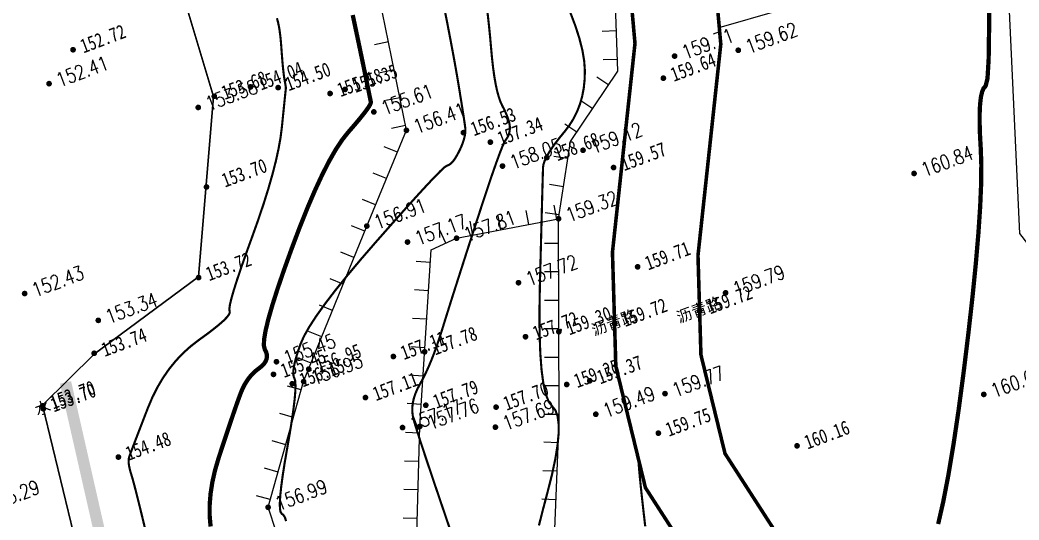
# Model space of a CAD drawing. Header units: millimetres. Extents: x -1471591 to 944464, y -468930 to 547002.
# Drawn here: x 470449 to 540609, y 81848 to 116945 of the extents above; entities that cross this region are included whole.
import ezdxf
from ezdxf.enums import TextEntityAlignment as Align

# ---------------------------------------------------------------- set-up
doc = ezdxf.new("R2010")
doc.units = ezdxf.units.MM
doc.header["$LTSCALE"] = 10
for name, color, linetype in [('00-wcf水库清淤线', 5, 'Continuous'), ('DGX', 252, 'Continuous'), ('DLSS', 252, 'Continuous'), ('DMTZ', 252, 'Continuous'), ('GCD', 252, 'Continuous'), ('SXSS', 8, 'Continuous'), ('ZBTZ', 252, 'Continuous')]:
    doc.layers.add(name, color=color, linetype=linetype)
doc.styles.get("Standard").update_dxf_attribs({"font": 'simplex.shx', "width": 0.8, "bigfont": 'hztxt.shx'})
doc.styles.add('宋体', font='', dxfattribs={"height": 1.25, "bigfont": 'hztxt.shx'})
doc.styles.get('宋体').set_extended_font_data('SimSun')
doc.linetypes.add('1161', pattern='A,0,[149,AAA.SHX,S=0.15,R=0,X=0,Y=0],-1.6', length=1.6)

# ---------------------------------------------------------------- blocks, each defined once
blk = doc.blocks.new('GC200')
at = {"layer": 'GCD', "const_width": 0.2, "flags": 128}
blk.add_lwpolyline([(-0.1, 0, 1), (0.1, 0, 1)], format="xyb", close=True, dxfattribs=at)
blk = doc.blocks.new('地形')
at = {"color": 0}
for p, q in [((72.27, 93.398, 152.25), (69.864, 57.151, 152.25)), ((69.864, 57.151, 152.25), (64.428, 45.669, 152.25)), ((64.428, 45.669, 152.25), (55.696, 43.163, 152.25)), ((55.696, 43.163, 152.25), (51.017, 41.078, 152.25)), ((51.017, 41.078, 152.25), (48.335, 18.783, 152.25))]:
    blk.add_line(p, q, dxfattribs=at)
at = {"color": 0, "linetype": 'Continuous', "flags": 128}
for points, const_width in [([(74.767, 22.797), (74.799, 23.836), (74.834, 24.985), (74.869, 26.132), (74.902, 27.167), (74.934, 28.088), (74.965, 28.897), (74.995, 29.592), (75.023, 30.173), (75.05, 30.642), (75.075, 30.998), (75.117, 31.293), (75.195, 31.583), (75.307, 31.867), (75.454, 32.145), (75.636, 32.417), (75.854, 32.683), (76.106, 32.942), (76.394, 33.196), (76.704, 33.463), (77.025, 33.762), (77.358, 34.094), (77.701, 34.457), (78.055, 34.853), (78.421, 35.281), (78.797, 35.741), (79.184, 36.234), (79.605, 36.778), (80.084, 37.393), (80.621, 38.079), (81.216, 38.836), (81.869, 39.663), (82.579, 40.562), (83.347, 41.531), (84.173, 42.572), (84.981, 43.584), (85.694, 44.469), (86.314, 45.227), (86.84, 45.857), (87.271, 46.36), (87.609, 46.736), (87.853, 46.985), (88.002, 47.106), (88.101, 47.168), (88.193, 47.238), (88.278, 47.317), (88.355, 47.404), (88.425, 47.499), (88.488, 47.603), (88.544, 47.715), (88.592, 47.835), (88.632, 47.969), (88.661, 48.123), (88.681, 48.297), (88.69, 48.49), (88.689, 48.703), (88.677, 48.936), (88.656, 49.188), (88.625, 49.459), (88.603, 49.769), (88.613, 50.136), (88.653, 50.56), (88.724, 51.041), (88.826, 51.579), (88.959, 52.174), (89.122, 52.826), (89.316, 53.536), (89.526, 54.295), (89.737, 55.098), (89.949, 55.945)], 0.15), ([(75.957, 60.744), (75.935, 60.491), (75.895, 60.209), (75.835, 59.895), (75.757, 59.552), (75.661, 59.177), (75.545, 58.772), (75.427, 58.37), (75.321, 58.001), (75.227, 57.668), (75.145, 57.369), (75.077, 57.104), (75.02, 56.874), (74.976, 56.679), (74.944, 56.518), (74.92, 56.383), (74.899, 56.265), (74.88, 56.165), (74.864, 56.082), (74.85, 56.017), (74.84, 55.969), (74.832, 55.938), (74.826, 55.925), (74.804, 55.882), (74.743, 55.762), (74.645, 55.566), (74.509, 55.293), (74.336, 54.943), (74.125, 54.517), (73.876, 54.014), (73.59, 53.435), (73.25, 52.793), (72.843, 52.106), (72.367, 51.371), (71.823, 50.59), (71.211, 49.763), (70.531, 48.888), (69.783, 47.968), (68.966, 47), (68.17, 46.065), (67.482, 45.242), (66.903, 44.53), (66.433, 43.93), (66.071, 43.442), (65.818, 43.065), (65.674, 42.8), (65.638, 42.647), (65.611, 42.544), (65.494, 42.429), (65.287, 42.304), (64.989, 42.167), (64.601, 42.019), (64.123, 41.86), (63.554, 41.689), (62.895, 41.508), (62.2, 41.293), (61.525, 41.026), (60.869, 40.705), (60.233, 40.33), (59.616, 39.902), (59.018, 39.42), (58.44, 38.885), (57.882, 38.296), (57.363, 37.714), (56.906, 37.199), (56.509, 36.752), (56.173, 36.372), (55.898, 36.059), (55.685, 35.814), (55.532, 35.636), (55.44, 35.525), (55.381, 35.439), (55.329, 35.334), (55.284, 35.211), (55.245, 35.069), (55.213, 34.909), (55.187, 34.73), (55.167, 34.532), (55.154, 34.316), (55.134, 34.015), (55.092, 33.563), (55.028, 32.96), (54.942, 32.205), (54.835, 31.299), (54.706, 30.242)], 0.15), ([(81.021, 59.089), (80.901, 58.288), (80.79, 57.549), (80.687, 56.871), (80.593, 56.254), (80.508, 55.699), (80.432, 55.206), (80.364, 54.774), (80.305, 54.393), (80.251, 54.055), (80.205, 53.76), (80.165, 53.506), (80.131, 53.295), (80.105, 53.127), (80.085, 53), (80.071, 52.916), (80.027, 52.839), (79.915, 52.732), (79.735, 52.596), (79.487, 52.432), (79.172, 52.238), (78.789, 52.015), (78.338, 51.763), (77.819, 51.482), (77.232, 51.125), (76.578, 50.646), (75.856, 50.045), (75.067, 49.321), (74.209, 48.475), (73.284, 47.506), (72.292, 46.415), (71.231, 45.201), (70.208, 43.993), (69.326, 42.919), (68.586, 41.977), (67.988, 41.169), (67.532, 40.494), (67.217, 39.953), (67.044, 39.545), (67.013, 39.27), (67.034, 39.07), (67.02, 38.888), (66.969, 38.724), (66.882, 38.578), (66.758, 38.449), (66.599, 38.339), (66.403, 38.246), (66.171, 38.17), (65.925, 38.094), (65.685, 37.999), (65.453, 37.885), (65.227, 37.752), (65.008, 37.601), (64.796, 37.43), (64.591, 37.24), (64.392, 37.031), (64.174, 36.781), (63.908, 36.469), (63.595, 36.094), (63.234, 35.656), (62.825, 35.156), (62.37, 34.594), (61.866, 33.969), (61.316, 33.281), (60.775, 32.562), (60.303, 31.842), (59.898, 31.122), (59.561, 30.402), (59.292, 29.681), (59.091, 28.96)], 0.3), ([(64.189, 27.455), (64.203, 27.654), (64.19, 27.819), (64.152, 27.951), (64.087, 28.05), (64.05, 28.187), (64.094, 28.434), (64.219, 28.791), (64.425, 29.259), (64.713, 29.837), (65.081, 30.526), (65.531, 31.325), (66.062, 32.234), (66.597, 33.147), (67.057, 33.956), (67.442, 34.661), (67.752, 35.262), (67.988, 35.76), (68.149, 36.154), (68.235, 36.444), (68.247, 36.63), (68.244, 36.781), (68.287, 36.965), (68.376, 37.181), (68.51, 37.43), (68.69, 37.711), (68.915, 38.025), (69.186, 38.372), (69.503, 38.751), (69.918, 39.174), (70.482, 39.649), (71.196, 40.178), (72.059, 40.76), (73.073, 41.396), (74.236, 42.084), (75.549, 42.826), (77.012, 43.622), (78.458, 44.392), (79.724, 45.058), (80.807, 45.619), (81.71, 46.077), (82.43, 46.43), (82.969, 46.679), (83.327, 46.824), (83.503, 46.865), (83.591, 46.861), (83.685, 46.872), (83.785, 46.899), (83.89, 46.94), (84.002, 46.996), (84.119, 47.067), (84.242, 47.153), (84.371, 47.253), (84.499, 47.361), (84.621, 47.469), (84.737, 47.576), (84.846, 47.682), (84.949, 47.788), (85.045, 47.894), (85.135, 47.999), (85.219, 48.103), (85.296, 48.206), (85.365, 48.305), (85.427, 48.401), (85.482, 48.494), (85.53, 48.583), (85.57, 48.669), (85.603, 48.752), (85.629, 48.832), (85.658, 48.947), (85.701, 49.136), (85.758, 49.399), (85.829, 49.735), (85.913, 50.145), (86.012, 50.629), (86.124, 51.187), (86.25, 51.819), (86.386, 52.522), (86.531, 53.297), (86.682, 54.141), (86.842, 55.056), (87.009, 56.041), (87.184, 57.096)], 0.15), ([(80.713, 20.95), (81.371, 21.899), (82.108, 22.939), (82.824, 23.974), (83.422, 24.911), (83.901, 25.749), (84.261, 26.488), (84.503, 27.129), (84.627, 27.67), (84.631, 28.113), (84.518, 28.457), (84.4, 28.844), (84.392, 29.413), (84.495, 30.165), (84.708, 31.099), (85.032, 32.217), (85.466, 33.518), (86.01, 35.001), (86.664, 36.667), (87.334, 38.326), (87.924, 39.786), (88.435, 41.049), (88.865, 42.113), (89.216, 42.979), (89.487, 43.647), (89.679, 44.117), (89.79, 44.388), (89.889, 44.567), (90.04, 44.76), (90.245, 44.966), (90.503, 45.185), (90.814, 45.418), (91.179, 45.664), (91.596, 45.923), (92.067, 46.196), (92.547, 46.496), (92.992, 46.836), (93.401, 47.217), (93.776, 47.638), (94.116, 48.1), (94.42, 48.602), (94.69, 49.145), (94.925, 49.728), (95.117, 50.379), (95.26, 51.126), (95.354, 51.967), (95.398, 52.904), (95.393, 53.935)], 0.15), ([(88.883, 22.789), (88.836, 22.679), (88.76, 22.44), (88.654, 22.07), (88.519, 21.571), (88.354, 20.941), (88.159, 20.182), (87.935, 19.293), (87.682, 18.273)], 0.15)]:
    blk.add_lwpolyline(points, dxfattribs=dict(at, const_width=const_width))
at = {"layer": 'DGX', "color": 252, "linetype": 'Continuous', "flags": 128}
for points, const_width in [([(123.63, 45.481), (122.569, 42.602), (121.762, 40.537), (121.207, 39.285), (120.906, 38.847), (120.723, 38.757), (120.527, 38.549), (120.315, 38.225), (120.089, 37.782), (119.848, 37.223), (119.593, 36.546), (119.323, 35.751), (119.039, 34.839), (118.681, 33.769), (118.19, 32.498), (117.567, 31.026), (116.811, 29.354), (115.923, 27.482), (114.903, 25.41), (113.75, 23.137), (112.465, 20.664), (111.165, 18.228), (109.969, 16.065), (108.878, 14.176), (107.89, 12.56), (107.007, 11.218)], 0.3), ([(94.363, 41.27), (94.334, 41.229), (94.308, 41.189), (94.285, 41.15), (94.264, 41.111), (94.246, 41.074), (94.232, 41.037), (94.22, 41.001), (94.21, 40.966)], 0.15)]:
    blk.add_lwpolyline(points, dxfattribs=dict(at, const_width=const_width))
at = {"layer": 'DLSS', "linetype": 'Continuous', "lineweight": 25, "const_width": 0.25, "flags": 128}
for points in [[(138.712, -31.144), (121.8, -23.358), (112.043, -18.687), (102.939, -12.93), (94.742, -1.379), (91.595, 7.291), (88.646, 20.805), (89.685, 29.517), (92.271, 37.105), (98.887, 50.274), (100.051, 54.5), (99.955, 58.597), (98.945, 62.071), (95.367, 70.886), (93.812, 78.492), (94.498, 86.515), (98.221, 100.4), (102.43, 112.22), (105.505, 119.504), (110.784, 124.829)], [(140.041, -25.154), (124.348, -17.929), (114.95, -13.43), (107.144, -8.494), (100.102, 1.43), (97.368, 8.961), (94.72, 21.097), (95.565, 28.18), (97.814, 34.781), (104.511, 48.111), (106.067, 53.758), (105.932, 59.52), (104.617, 64.042), (101.131, 72.629), (99.861, 78.844), (100.428, 85.475), (103.951, 98.615), (108.021, 110.046), (110.579, 116.105), (114.607, 120.168)]]:
    blk.add_lwpolyline(points, dxfattribs=at)
at = {"layer": 'DLSS', "linetype": 'Continuous', "const_width": 0.125, "flags": 128}
for points in [[(138.712, -31.144), (121.8, -23.358), (112.043, -18.687), (102.939, -12.93), (94.742, -1.379), (91.595, 7.291), (88.646, 20.805), (89.685, 29.517), (92.271, 37.105), (98.887, 50.274), (100.051, 54.5), (99.955, 58.597), (98.945, 62.071), (95.367, 70.886), (93.812, 78.492), (94.498, 86.515), (98.221, 100.4), (102.43, 112.22), (105.505, 119.504), (110.784, 124.829)], [(140.041, -25.154), (124.348, -17.929), (114.95, -13.43), (107.144, -8.494), (100.102, 1.43), (97.368, 8.961), (94.72, 21.097), (95.565, 28.18), (97.814, 34.781), (104.511, 48.111), (106.067, 53.758), (105.932, 59.52), (104.617, 64.042), (101.131, 72.629), (99.861, 78.844), (100.428, 85.475), (103.951, 98.615), (108.021, 110.046), (110.579, 116.105), (114.607, 120.168)]]:
    blk.add_lwpolyline(points, dxfattribs=at)
at = {"layer": 'DMTZ', "linetype": 'Continuous', "flags": 128}
for points in [[(71.977, 1.508), (69.829, 3.906), (64.86, 15.116), (63.041, 21.329), (63.345, 28.806), (68.776, 36.196), (76.755, 44.869), (81.715, 50.186), (83.525, 61.632), (83.747, 66.697), (81.663, 77.821), (83.215, 92.713), (86.019, 110.073), (90.231, 120.422), (92.78, 128.781), (93.141, 138.352), (96.53, 147.051), (96.022, 156.51)], [(96.853, -15.507), (90.639, -7.71), (90.189, 1.03), (83.538, 11.328), (79.626, 15.463), (84.601, 27.307), (89.545, 40.627), (92.243, 45.42), (97.082, 48.858), (99.401, 55.852), (97.372, 63.712), (93.623, 66.838), (90.829, 74.052), (91.135, 82.515), (92.206, 88.953), (96.506, 100.673), (102.862, 121.403), (105.531, 127.17)]]:
    blk.add_lwpolyline(points, dxfattribs=at)
at = {"layer": 'DMTZ', "linetype": 'Continuous', "elevation": 152.25, "flags": 128}
for points in [[(82.705, 56.442), (81.717, 56.599)], [(82.392, 54.467), (81.405, 54.623)], [(82.08, 52.492), (81.092, 52.648)], [(97.975, 51.55), (97.026, 51.865)], [(81.768, 50.516), (80.78, 50.672)], [(97.346, 49.652), (96.396, 49.966)], [(80.579, 48.968), (79.848, 49.65)], [(96.134, 48.184), (95.555, 48.999)], [(79.215, 47.505), (78.484, 48.188)], [(94.503, 47.025), (93.924, 47.841)], [(77.851, 46.043), (77.12, 46.725)], [(92.873, 45.867), (92.294, 46.682)], [(76.489, 44.579), (75.753, 45.256)], [(91.641, 44.35), (90.77, 44.84)], [(75.134, 43.107), (74.398, 43.784)], [(90.66, 42.607), (89.789, 43.098)], [(73.78, 41.635), (73.044, 42.312)], [(81.526, 41.796), (81.452, 42.793)], [(83.507, 41.662), (83.676, 42.647)], [(85.478, 41.324), (85.647, 42.31)], [(79.626, 15.463), (75.078, 13.545), (71.024, 14.707), (69.621, 16.36), (75.314, 30.389), (80.406, 41.713), (82.363, 41.858), (89.545, 40.627)], [(87.449, 40.986), (87.618, 41.972)], [(89.421, 40.648), (89.59, 41.634)], [(72.426, 40.163), (71.69, 40.84)], [(80.047, 40.912), (79.135, 41.323)], [(89.679, 40.864), (88.808, 41.355)], [(71.072, 38.691), (70.336, 39.368)], [(79.226, 39.088), (78.314, 39.498)], [(88.944, 39.007), (88.007, 39.355)], [(69.718, 37.219), (68.982, 37.896)], [(78.406, 37.264), (77.494, 37.674)], [(88.248, 37.132), (87.311, 37.48)], [(68.416, 35.705), (67.61, 36.297)], [(77.586, 35.44), (76.674, 35.85)], [(87.552, 35.257), (86.615, 35.605)], [(67.231, 34.093), (66.425, 34.685)], [(76.766, 33.616), (75.854, 34.026)], [(86.856, 33.382), (85.919, 33.73)], [(66.047, 32.482), (65.241, 33.074)], [(75.945, 31.792), (75.033, 32.202)], [(86.161, 31.507), (85.223, 31.855)], [(64.863, 30.87), (64.057, 31.462)], [(75.141, 29.961), (74.214, 30.337)], [(63.678, 29.258), (62.872, 29.851)], [(85.465, 29.632), (84.527, 29.98)], [(74.389, 28.108), (73.462, 28.484)], [(84.769, 27.757), (83.831, 28.105)], [(73.637, 26.255), (72.71, 26.631)], [(84.013, 25.906), (83.091, 26.293)], [(72.885, 24.402), (71.958, 24.778)], [(83.238, 24.062), (82.316, 24.449)], [(82.464, 22.218), (81.542, 22.605)]]:
    blk.add_lwpolyline(points, dxfattribs=at)
at = {"layer": 'SXSS', "linetype": 'Continuous', "elevation": 152.25, "flags": 128}
blk.add_lwpolyline([(48.335, 18.783), (51.017, 41.078), (55.696, 43.163), (64.428, 45.669), (69.864, 57.151), (72.27, 93.398), (73.464, 104.895), (77.776, 133.01), (90.758, 177.286), (97.306, 184.143), (99.875, 188.202), (104.148, 198.687), (97.73, 205.81), (95.491, 225.96), (90.726, 240.372), (88.171, 256.388), (83.937, 261.931), (71.66, 267.641), (68.028, 276.401)], dxfattribs=at)
at = {"layer": 'ZBTZ', "linetype": '1161', "elevation": 152.25}
blk.add_lwpolyline([(104.825, 49.25), (113.616, 48.577), (118.052, 58.899), (128.79, 57.12), (119.502, 28.319), (125.7, 8.286), (140.053, 3.957), (147.12, 6.729)], dxfattribs=at)
at = {"layer": 'GCD', "linetype": 'Continuous'}
ref = blk.add_blockref('GC200', (61.772, 63.688, 304.972), dxfattribs=at)
ref.add_attrib('height', '152.72', dxfattribs={"linetype": 'Continuous', "height": 1, "style": '宋体', "width": 0.8}).set_placement((62.372, 63.688, 304.972), align=Align.MIDDLE_LEFT)
at = {"layer": 'GCD'}
ref = blk.add_blockref('GC200', (59.359, 62.048, 304.655), dxfattribs=at)
ref.add_attrib('height', '152.41', dxfattribs={"height": 1, "width": 0.8}).set_placement((59.959, 62.048, 304.655), align=Align.MIDDLE_LEFT)
at = {"layer": 'GCD', "linetype": 'Continuous'}
ref = blk.add_blockref('GC200', (69.914, 57.151, 305.93), dxfattribs=at)
ref.add_attrib('height', '153.68', dxfattribs={"linetype": 'Continuous', "height": 1, "style": '宋体', "width": 0.8}).set_placement((70.514, 57.151, 305.93), align=Align.MIDDLE_LEFT)
at = {"layer": 'GCD'}
ref = blk.add_blockref('GC200', (68.585, 56.812, 305.825), dxfattribs=at)
ref.add_attrib('height', '153.58', dxfattribs={"height": 1, "width": 0.8}).set_placement((69.185, 56.812, 305.825), align=Align.MIDDLE_LEFT)
at = {"layer": 'GCD', "linetype": 'Continuous'}
ref = blk.add_blockref('GC200', (72.534, 56.876, 306.29), dxfattribs=at)
ref.add_attrib('height', '154.04', dxfattribs={"linetype": 'Continuous', "height": 1, "style": '宋体', "width": 0.8}).set_placement((73.134, 56.876, 306.29), align=Align.MIDDLE_LEFT)
ref = blk.add_blockref('GC200', (74.329, 56.151, 306.75), dxfattribs=at)
ref.add_attrib('height', '154.50', dxfattribs={"linetype": 'Continuous', "height": 1, "style": '宋体', "width": 0.8}).set_placement((74.929, 56.151, 306.75), align=Align.MIDDLE_LEFT)
ref = blk.add_blockref('GC200', (77.601, 54.486, 307.43), dxfattribs=at)
ref.add_attrib('height', '155.18', dxfattribs={"linetype": 'Continuous', "height": 1, "style": '宋体', "width": 0.8}).set_placement((78.201, 54.486, 307.43), align=Align.MIDDLE_LEFT)
ref = blk.add_blockref('GC200', (78.688, 54.388, 307.6), dxfattribs=at)
ref.add_attrib('height', '155.35', dxfattribs={"linetype": 'Continuous', "height": 1, "style": '宋体', "width": 0.8}).set_placement((79.288, 54.388, 307.6), align=Align.MIDDLE_LEFT)
at = {"layer": 'GCD'}
ref = blk.add_blockref('GC200', (80.027, 52.202, 307.856), dxfattribs=at)
ref.add_attrib('height', '155.61', dxfattribs={"height": 1, "width": 0.8}).set_placement((80.627, 52.202, 307.856), align=Align.MIDDLE_LEFT)
at = {"layer": 'GCD', "linetype": 'Continuous'}
ref = blk.add_blockref('GC200', (67.171, 51.385, 305.95), dxfattribs=at)
ref.add_attrib('height', '153.70', dxfattribs={"linetype": 'Continuous', "height": 1, "style": '宋体', "width": 0.8}).set_placement((68.371, 51.385, 305.95), align=Align.MIDDLE_LEFT)
at = {"layer": 'GCD'}
ref = blk.add_blockref('GC200', (81.715, 50.186, 308.658), dxfattribs=at)
ref.add_attrib('height', '156.41', dxfattribs={"height": 1, "width": 0.8}).set_placement((82.315, 50.186, 308.658), align=Align.MIDDLE_LEFT)
ref = blk.add_blockref('GC200', (52.591, 48.85, 304.684), dxfattribs=at)
ref.add_attrib('height', '152.43', dxfattribs={"height": 1, "width": 0.8}).set_placement((53.191, 48.85, 304.684), align=Align.MIDDLE_LEFT)
at = {"layer": 'GCD', "linetype": 'Continuous'}
ref = blk.add_blockref('GC200', (85.407, 48.631, 308.78), dxfattribs=at)
ref.add_attrib('height', '156.53', dxfattribs={"linetype": 'Continuous', "height": 1, "style": '宋体', "width": 0.8}).set_placement((86.007, 48.631, 308.78), align=Align.MIDDLE_LEFT)
at = {"layer": 'GCD'}
ref = blk.add_blockref('GC200', (101.182, 48.467, 311.964), dxfattribs=at)
ref.add_attrib('height', '159.71', dxfattribs={"height": 1, "width": 0.8}).set_placement((101.782, 48.467, 311.964), align=Align.MIDDLE_LEFT)
at = {"layer": 'GCD', "linetype": 'Continuous'}
ref = blk.add_blockref('GC200', (86.945, 47.343, 309.59), dxfattribs=at)
ref.add_attrib('height', '157.34', dxfattribs={"linetype": 'Continuous', "height": 1, "style": '宋体', "width": 0.8}).set_placement((87.545, 47.343, 309.59), align=Align.MIDDLE_LEFT)
ref = blk.add_blockref('GC200', (99.898, 47.29, 311.885), dxfattribs=at)
ref.add_attrib('height', '159.64', dxfattribs={"linetype": 'Continuous', "height": 1, "style": '宋体', "width": 0.8}).set_placement((100.498, 47.29, 311.885), align=Align.MIDDLE_LEFT)
at = {"layer": 'GCD'}
ref = blk.add_blockref('GC200', (105.513, 47.282, 311.872), dxfattribs=at)
ref.add_attrib('height', '159.62', dxfattribs={"height": 1, "width": 0.8}).set_placement((106.113, 47.282, 311.872), align=Align.MIDDLE_LEFT)
ref = blk.add_blockref('GC200', (56.776, 45.276, 305.594), dxfattribs=at)
ref.add_attrib('height', '153.34', dxfattribs={"height": 1, "width": 0.8}).set_placement((57.376, 45.276, 305.594), align=Align.MIDDLE_LEFT)
at = {"layer": 'GCD', "linetype": 'Continuous'}
ref = blk.add_blockref('GC200', (64.428, 45.619, 305.97), dxfattribs=at)
ref.add_attrib('height', '153.72', dxfattribs={"linetype": 'Continuous', "height": 1, "style": '宋体', "width": 0.8}).set_placement((65.028, 45.619, 305.97), align=Align.MIDDLE_LEFT)
at = {"layer": 'GCD'}
ref = blk.add_blockref('GC200', (87.155, 45.469, 310.303), dxfattribs=at)
ref.add_attrib('height', '158.05', dxfattribs={"height": 1, "width": 0.8}).set_placement((87.755, 45.469, 310.303), align=Align.MIDDLE_LEFT)
ref = blk.add_blockref('GC200', (76.755, 44.869, 309.156), dxfattribs=at)
ref.add_attrib('height', '156.91', dxfattribs={"height": 1, "width": 0.8}).set_placement((77.355, 44.869, 309.156), align=Align.MIDDLE_LEFT)
at = {"layer": 'GCD', "linetype": 'Continuous'}
ref = blk.add_blockref('GC200', (90.276, 44.935, 310.93), dxfattribs=at)
ref.add_attrib('height', '158.68', dxfattribs={"linetype": 'Continuous', "height": 1, "style": '宋体', "width": 0.8}).set_placement((90.876, 44.935, 310.93), align=Align.MIDDLE_LEFT)
at = {"layer": 'GCD'}
ref = blk.add_blockref('GC200', (92.841, 44.528, 311.373), dxfattribs=at)
ref.add_attrib('height', '159.12', dxfattribs={"height": 1, "width": 0.8}).set_placement((93.441, 44.528, 311.373), align=Align.MIDDLE_LEFT)
at = {"layer": 'GCD', "linetype": 'Continuous'}
ref = blk.add_blockref('GC200', (55.696, 43.213, 305.99), dxfattribs=at)
ref.add_attrib('height', '153.74', dxfattribs={"linetype": 'Continuous', "height": 1, "style": '宋体', "width": 0.8}).set_placement((56.296, 43.213, 305.99), align=Align.MIDDLE_LEFT)
at = {"layer": 'GCD'}
ref = blk.add_blockref('GC200', (79.043, 42.815, 309.418), dxfattribs=at)
ref.add_attrib('height', '157.17', dxfattribs={"height": 1, "width": 0.8}).set_placement((79.643, 42.815, 309.418), align=Align.MIDDLE_LEFT)
at = {"layer": 'GCD', "linetype": 'Continuous'}
ref = blk.add_blockref('GC200', (94.426, 42.641, 311.82), dxfattribs=at)
ref.add_attrib('height', '159.57', dxfattribs={"linetype": 'Continuous', "height": 1, "style": '宋体', "width": 0.8}).set_placement((95.026, 42.641, 311.82), align=Align.MIDDLE_LEFT)
at = {"layer": 'GCD'}
ref = blk.add_blockref('GC200', (82.363, 41.858, 310.057), dxfattribs=at)
ref.add_attrib('height', '157.81', dxfattribs={"height": 1, "width": 0.8}).set_placement((82.963, 41.858, 310.057), align=Align.MIDDLE_LEFT)
at = {"layer": 'GCD', "linetype": 'Continuous'}
ref = blk.add_blockref('GC200', (51.017, 41.028, 305.95), dxfattribs=at)
ref.add_attrib('height', '153.70', dxfattribs={"linetype": 'Continuous', "height": 1, "style": '宋体', "width": 0.8}).set_placement((51.617, 41.028, 305.95), align=Align.MIDDLE_LEFT)
ref = blk.add_blockref('GC200', (50.987, 40.821, 305.95), dxfattribs=at)
ref.add_attrib('height', '153.70', dxfattribs={"linetype": 'Continuous', "height": 1, "style": '宋体', "width": 0.8}).set_placement((51.587, 40.821, 305.95), align=Align.MIDDLE_LEFT)
at = {"layer": 'GCD'}
ref = blk.add_blockref('GC200', (89.545, 40.627, 311.568), dxfattribs=at)
ref.add_attrib('height', '159.32', dxfattribs={"height": 1, "width": 0.8}).set_placement((90.145, 40.627, 311.568), align=Align.MIDDLE_LEFT)
ref = blk.add_blockref('GC200', (67.474, 38.172, 307.703), dxfattribs=at)
ref.add_attrib('height', '155.45', dxfattribs={"height": 1, "width": 0.8}).set_placement((68.074, 38.172, 307.703), align=Align.MIDDLE_LEFT)
at = {"layer": 'GCD', "linetype": 'Continuous'}
ref = blk.add_blockref('GC200', (66.969, 37.415, 307.7), dxfattribs=at)
ref.add_attrib('height', '155.45', dxfattribs={"linetype": 'Continuous', "height": 1, "style": '宋体', "width": 0.8}).set_placement((67.569, 37.415, 307.7), align=Align.MIDDLE_LEFT)
at = {"layer": 'GCD'}
ref = blk.add_blockref('GC200', (85.339, 37.409, 309.969), dxfattribs=at)
ref.add_attrib('height', '157.72', dxfattribs={"height": 1, "width": 0.8}).set_placement((85.939, 37.409, 309.969), align=Align.MIDDLE_LEFT)
at = {"layer": 'GCD', "linetype": 'Continuous'}
ref = blk.add_blockref('GC200', (69.418, 36.893, 309.2), dxfattribs=at)
ref.add_attrib('height', '156.95', dxfattribs={"linetype": 'Continuous', "height": 1, "style": '宋体', "width": 0.8}).set_placement((70.018, 36.893, 309.2), align=Align.MIDDLE_LEFT)
ref = blk.add_blockref('GC200', (67.973, 36.335, 308.4), dxfattribs=at)
ref.add_attrib('height', '156.15', dxfattribs={"linetype": 'Continuous', "height": 1, "style": '宋体', "width": 0.8}).set_placement((68.573, 36.335, 308.4), align=Align.MIDDLE_LEFT)
at = {"layer": 'GCD'}
ref = blk.add_blockref('GC200', (68.776, 36.196, 309.195), dxfattribs=at)
ref.add_attrib('height', '156.95', dxfattribs={"height": 1, "width": 0.8}).set_placement((69.376, 36.196, 309.195), align=Align.MIDDLE_LEFT)
ref = blk.add_blockref('GC200', (44.406, 35.848, 305.541), dxfattribs=at)
ref.add_attrib('height', '153.29', dxfattribs={"height": 1, "width": 0.8}).set_placement((45.006, 35.848, 305.541), align=Align.MIDDLE_LEFT)
at = {"layer": 'GCD', "linetype": 'Continuous'}
ref = blk.add_blockref('GC200', (54.734, 35.795, 306.73), dxfattribs=at)
ref.add_attrib('height', '154.48', dxfattribs={"linetype": 'Continuous', "height": 1, "style": '宋体', "width": 0.8}).set_placement((55.334, 35.795, 306.73), align=Align.MIDDLE_LEFT)
ref = blk.add_blockref('GC200', (75.294, 35.641, 309.36), dxfattribs=at)
ref.add_attrib('height', '157.11', dxfattribs={"linetype": 'Continuous', "height": 1, "style": '宋体', "width": 0.8}).set_placement((75.894, 35.641, 309.36), align=Align.MIDDLE_LEFT)
ref = blk.add_blockref('GC200', (93.568, 35.523, 311.959), dxfattribs=at)
ref.add_attrib('height', '159.71', dxfattribs={"linetype": 'Continuous', "height": 1, "style": '宋体', "width": 0.8}).set_placement((94.168, 35.523, 311.959), align=Align.MIDDLE_LEFT)
ref = blk.add_blockref('GC200', (77.468, 35.178, 310.03), dxfattribs=at)
ref.add_attrib('height', '157.78', dxfattribs={"linetype": 'Continuous', "height": 1, "style": '宋体', "width": 0.8}).set_placement((78.068, 35.178, 310.03), align=Align.MIDDLE_LEFT)
at = {"layer": 'GCD'}
ref = blk.add_blockref('GC200', (114.044, 34.859, 313.088), dxfattribs=at)
ref.add_attrib('height', '160.84', dxfattribs={"height": 1, "width": 0.8}).set_placement((114.644, 34.859, 313.088), align=Align.MIDDLE_LEFT)
at = {"layer": 'GCD', "linetype": 'Continuous'}
ref = blk.add_blockref('GC200', (72.451, 33.628, 309.36), dxfattribs=at)
ref.add_attrib('height', '157.11', dxfattribs={"linetype": 'Continuous', "height": 1, "style": '宋体', "width": 0.8}).set_placement((73.051, 33.628, 309.36), align=Align.MIDDLE_LEFT)
ref = blk.add_blockref('GC200', (84.473, 33.685, 309.97), dxfattribs=at)
ref.add_attrib('height', '157.72', dxfattribs={"linetype": 'Continuous', "height": 1, "style": '宋体', "width": 0.8}).set_placement((85.073, 33.685, 309.97), align=Align.MIDDLE_LEFT)
ref = blk.add_blockref('GC200', (86.786, 33.192, 311.55), dxfattribs=at)
ref.add_attrib('height', '159.30', dxfattribs={"linetype": 'Continuous', "height": 1, "style": '宋体', "width": 0.8}).set_placement((87.386, 33.192, 311.55), align=Align.MIDDLE_LEFT)
ref = blk.add_blockref('GC200', (90.657, 32.367, 311.97), dxfattribs=at)
ref.add_attrib('height', '159.72', dxfattribs={"linetype": 'Continuous', "height": 1, "style": '宋体', "width": 0.8}).set_placement((91.257, 32.367, 311.97), align=Align.MIDDLE_LEFT)
ref = blk.add_blockref('GC200', (76.229, 31.637, 310.04), dxfattribs=at)
ref.add_attrib('height', '157.79', dxfattribs={"linetype": 'Continuous', "height": 1, "style": '宋体', "width": 0.8}).set_placement((76.829, 31.637, 310.04), align=Align.MIDDLE_LEFT)
ref = blk.add_blockref('GC200', (96.563, 31.108, 311.97), dxfattribs=at)
ref.add_attrib('height', '159.72', dxfattribs={"linetype": 'Continuous', "height": 1, "style": '宋体', "width": 0.8}).set_placement((97.163, 31.108, 311.97), align=Align.MIDDLE_LEFT)
at = {"layer": 'GCD'}
ref = blk.add_blockref('GC200', (98.711, 31.649, 312.038), dxfattribs=at)
ref.add_attrib('height', '159.79', dxfattribs={"height": 1, "width": 0.8}).set_placement((99.311, 31.649, 312.038), align=Align.MIDDLE_LEFT)
ref = blk.add_blockref('GC200', (74.149, 30.74, 309.42), dxfattribs=at)
ref.add_attrib('height', '157.17', dxfattribs={"height": 1, "width": 0.8}).set_placement((74.749, 30.74, 309.42), align=Align.MIDDLE_LEFT)
ref = blk.add_blockref('GC200', (75.314, 30.389, 310.008), dxfattribs=at)
ref.add_attrib('height', '157.76', dxfattribs={"height": 1, "width": 0.8}).set_placement((75.914, 30.389, 310.008), align=Align.MIDDLE_LEFT)
at = {"layer": 'GCD', "linetype": 'Continuous'}
ref = blk.add_blockref('GC200', (80.805, 29.782, 309.95), dxfattribs=at)
ref.add_attrib('height', '157.70', dxfattribs={"linetype": 'Continuous', "height": 1, "style": '宋体', "width": 0.8}).set_placement((81.405, 29.782, 309.95), align=Align.MIDDLE_LEFT)
ref = blk.add_blockref('GC200', (86.006, 29.532, 311.5), dxfattribs=at)
ref.add_attrib('height', '159.25', dxfattribs={"linetype": 'Continuous', "height": 1, "style": '宋体', "width": 0.8}).set_placement((86.606, 29.532, 311.5), align=Align.MIDDLE_LEFT)
ref = blk.add_blockref('GC200', (87.615, 29.209, 311.62), dxfattribs=at)
ref.add_attrib('height', '159.37', dxfattribs={"linetype": 'Continuous', "height": 1, "style": '宋体', "width": 0.8}).set_placement((88.215, 29.209, 311.62), align=Align.MIDDLE_LEFT)
at = {"layer": 'GCD'}
ref = blk.add_blockref('GC200', (63.345, 28.806, 309.238), dxfattribs=at)
ref.add_attrib('height', '156.99', dxfattribs={"height": 1, "width": 0.8}).set_placement((63.945, 28.806, 309.238), align=Align.MIDDLE_LEFT)
ref = blk.add_blockref('GC200', (80.269, 28.483, 309.942), dxfattribs=at)
ref.add_attrib('height', '157.69', dxfattribs={"height": 1, "width": 0.8}).set_placement((80.869, 28.483, 309.942), align=Align.MIDDLE_LEFT)
ref = blk.add_blockref('GC200', (87.188, 26.861, 311.741), dxfattribs=at)
ref.add_attrib('height', '159.49', dxfattribs={"height": 1, "width": 0.8}).set_placement((87.788, 26.861, 311.741), align=Align.MIDDLE_LEFT)
ref = blk.add_blockref('GC200', (92.247, 26.511, 312.018), dxfattribs=at)
ref.add_attrib('height', '159.77', dxfattribs={"height": 1, "width": 0.8}).set_placement((92.847, 26.511, 312.018), align=Align.MIDDLE_LEFT)
at = {"layer": 'GCD', "linetype": 'Continuous'}
ref = blk.add_blockref('GC200', (90.838, 24.079, 312), dxfattribs=at)
ref.add_attrib('height', '159.75', dxfattribs={"linetype": 'Continuous', "height": 1, "style": '宋体', "width": 0.8}).set_placement((91.438, 24.079, 312), align=Align.MIDDLE_LEFT)
ref = blk.add_blockref('GC200', (99.649, 19.832, 312.413), dxfattribs=at)
ref.add_attrib('height', '160.16', dxfattribs={"linetype": 'Continuous', "height": 1, "style": '宋体', "width": 0.8}).set_placement((100.249, 19.832, 312.413), align=Align.MIDDLE_LEFT)
at = {"layer": 'GCD'}
ref = blk.add_blockref('GC200', (113.195, 18.617, 312.855), dxfattribs=at)
ref.add_attrib('height', '160.61', dxfattribs={"height": 1, "width": 0.8}).set_placement((113.795, 18.617, 312.855), align=Align.MIDDLE_LEFT)
at = {"layer": 'ZBTZ', "linetype": 'Continuous', "style": '宋体'}
for s, p in [('水', (50.956, 40.91, -1.45)), ('沥青路', (90.641, 32.465, -306.46)), ('沥青路', (96.548, 31.206, -306.46))]:
    blk.add_text(s, height=0.8, dxfattribs=at).set_placement(p, align=Align.MIDDLE)

msp = doc.modelspace()

# ---------------------------------------------------------------- linework, layer by layer
at = {"layer": '00-wcf水库清淤线', "color": 1, "const_width": 800, "flags": 128}
msp.add_lwpolyline([(473649.5, 91507.7), (479658.8, 65057.5), (482764.9, 53923.8), (493821.3, 19320.5), (492975.6, 6644.9), (493036, -397.5), (494826.5, -22820.5), (495452, -41075), (492514.2, -60991.9), (491932.5, -68107.8), (491625, -82220.5), (491690, -91972.3), (493065.7, -100397.6), (497292.2, -116756), (497895.2, -119246.5), (496678, -123130.6)], dxfattribs=at)

# ---------------------------------------------------------------- block references
at = {"xscale": 1000, "yscale": 1000, "zscale": 1000, "rotation": 20.51376453450802}
msp.add_blockref('地形', (438640.4, 33561.1, -152250), dxfattribs=at)

doc.saveas('drawing.dxf')
